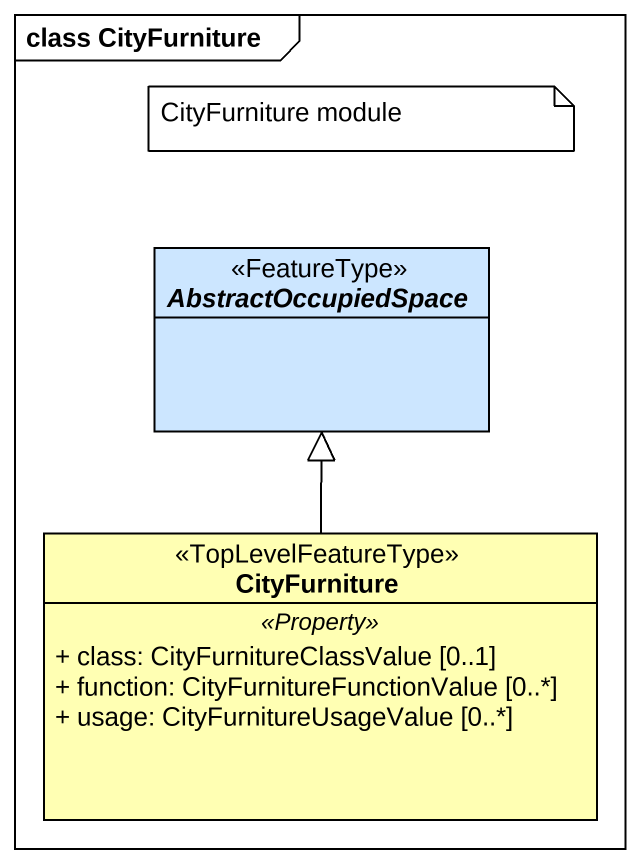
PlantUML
@startuml
mainframe class CityFurniture
hide circle
hide empty members
skinparam classAttributeIconSize 0
abstract class AbstractOccupiedSpace <<FeatureType>> #CCE6FF
class CityFurniture <<TopLevelFeatureType>> #FFFFB3 {
  .. <<Property>> ..
  + class: CityFurnitureClassValue [0..1]
  + function: CityFurnitureFunctionValue [0..*]
  + usage: CityFurnitureUsageValue [0..*]
}
CityFurniture -up-|> AbstractOccupiedSpace
note as N1
  CityFurniture module
end note
@enduml
